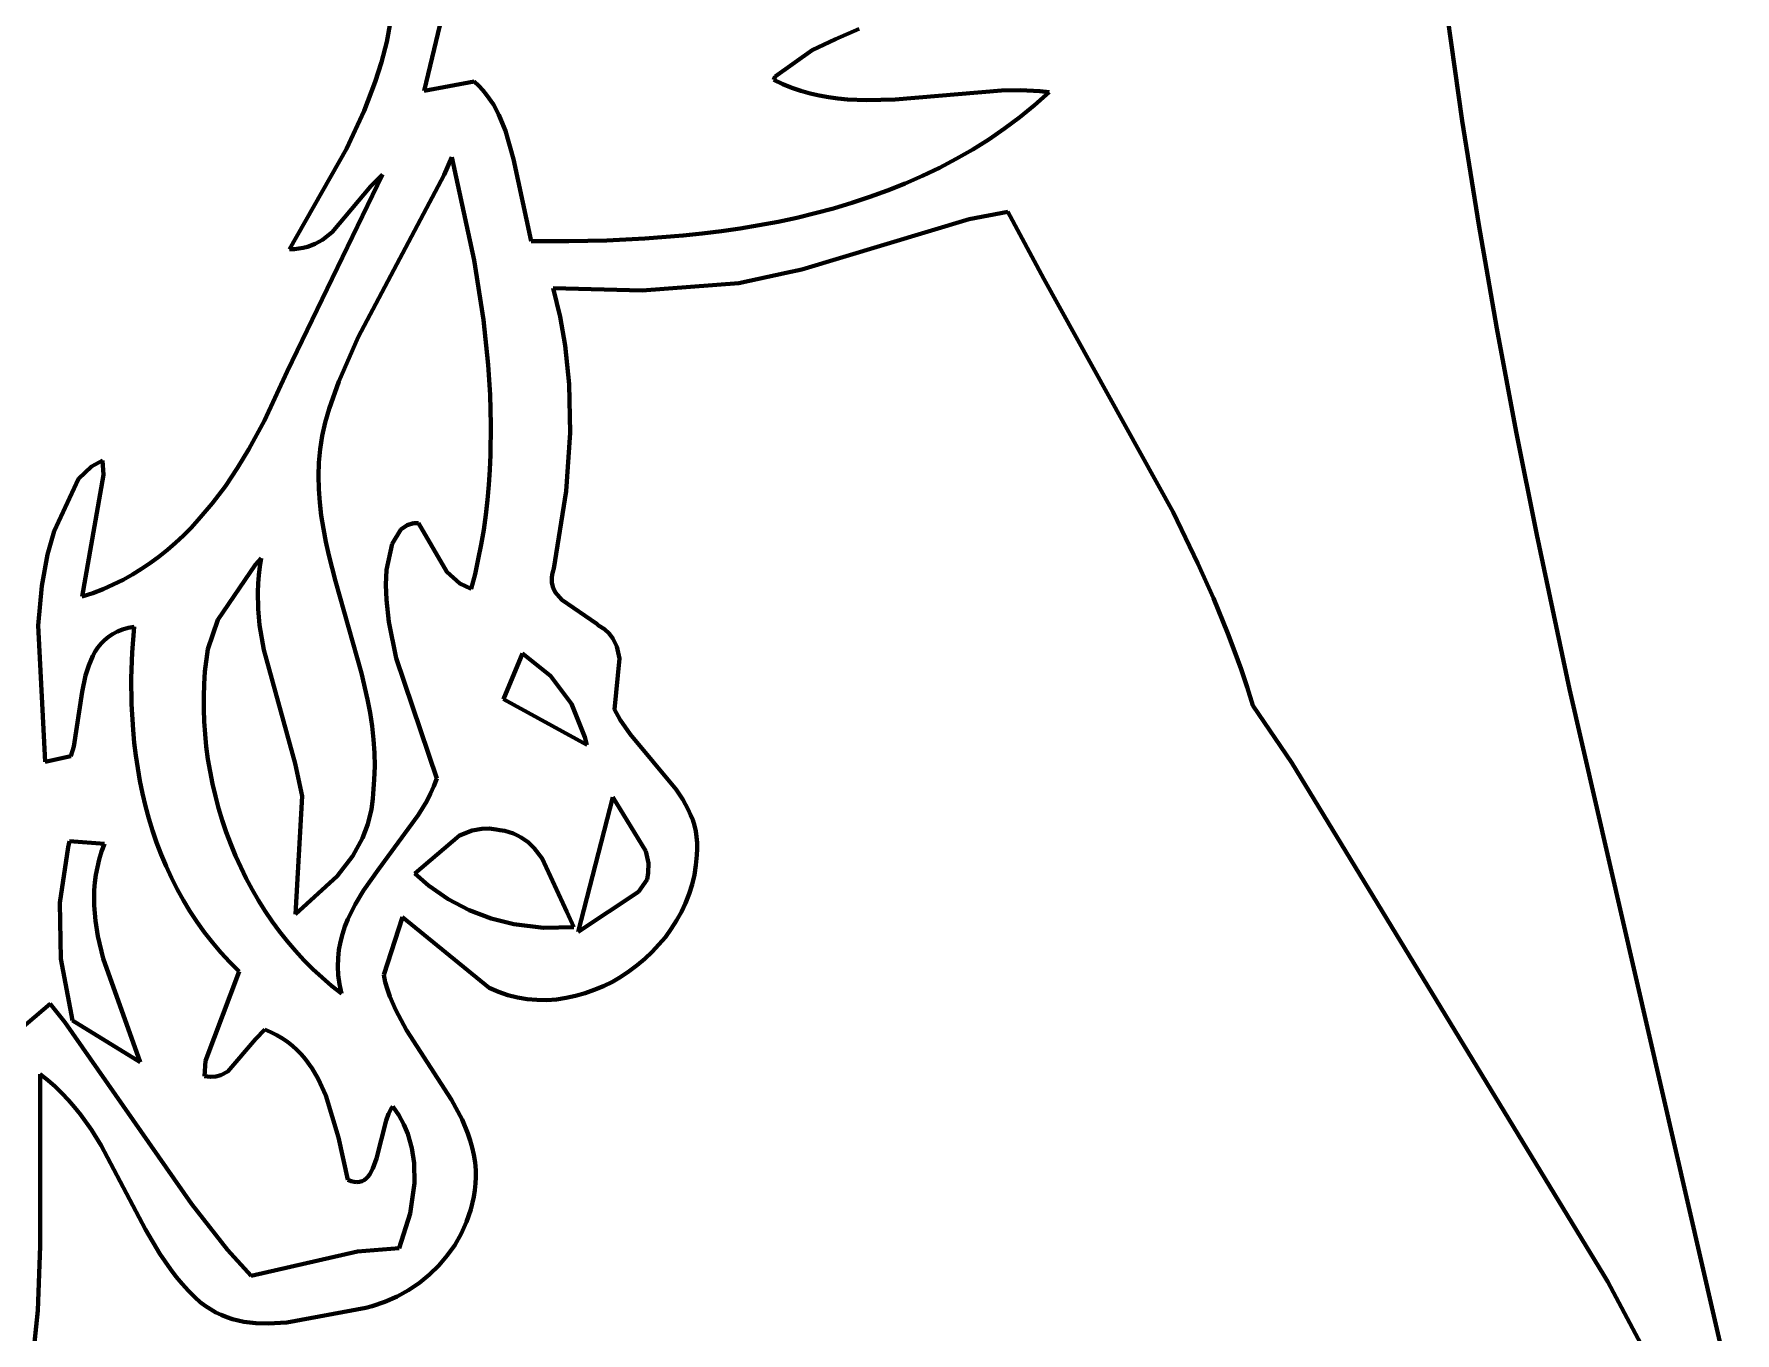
# Model space of a CAD drawing. Header units: millimetres. Extents: x 0 to 8.4, y 0 to 11.8.
# Drawn here: x 2.361 to 3.929, y 1.226 to 2.423 of the extents above; entities that cross this region are included whole.
import ezdxf

# ---------------------------------------------------------------- set-up
doc = ezdxf.new("R2010")
doc.units = ezdxf.units.MM
doc.layers.add('color#010101ff', color=7, linetype='CONTINUOUS', lineweight=100)
doc.layers.add('color#ffffffff', color=7, linetype='CONTINUOUS', lineweight=100)

msp = doc.modelspace()

# ---------------------------------------------------------------- linework, layer by layer
at = {"layer": 'color#010101ff'}
for p, q in [((2.7491, 2.4903), (2.7203, 2.3709)), ((2.6859, 2.4162), (2.6895, 2.435)), ((3.6638, 2.4393), (3.6705, 2.3913)), ((2.6811, 2.3976), (2.6859, 2.4162)), ((3.078, 2.4087), (3.0996, 2.4188)), ((3.0996, 2.4188), (3.1215, 2.4281)), ((3.0439, 2.3843), (3.078, 2.4087)), ((2.6754, 2.3794), (2.6811, 2.3976)), ((3.0428, 2.3812), (3.0439, 2.3843)), ((3.6705, 2.3913), (3.6775, 2.3433)), ((2.6651, 2.3525), (2.6754, 2.3794)), ((2.7203, 2.3709), (2.7665, 2.3798)), ((2.7665, 2.3798), (2.7707, 2.3758)), ((2.7707, 2.3758), (2.7745, 2.3716)), ((2.7745, 2.3716), (2.778, 2.3674)), ((3.051, 2.3772), (3.0428, 2.3812)), ((3.0594, 2.3739), (3.051, 2.3772)), ((3.0678, 2.371), (3.0594, 2.3739)), ((3.0762, 2.3686), (3.0678, 2.371)), ((3.0847, 2.3666), (3.0762, 2.3686)), ((3.2526, 2.3715), (3.1545, 2.3632)), ((3.2703, 2.3716), (3.2526, 2.3715)), ((3.2879, 2.3707), (3.2703, 2.3716)), ((3.2832, 2.3579), (3.2966, 2.3698)), ((3.2966, 2.3698), (3.2879, 2.3707)), ((2.6489, 2.3175), (2.6651, 2.3525)), ((2.778, 2.3674), (2.7842, 2.3584)), ((2.7842, 2.3584), (2.7893, 2.349)), ((3.0933, 2.3651), (3.0847, 2.3666)), ((3.1019, 2.3639), (3.0933, 2.3651)), ((3.1106, 2.3631), (3.1019, 2.3639)), ((3.1281, 2.3624), (3.1106, 2.3631)), ((3.1545, 2.3632), (3.1281, 2.3624)), ((3.2695, 2.3467), (3.2832, 2.3579)), ((2.7893, 2.349), (2.7955, 2.3341)), ((3.2553, 2.3362), (3.2695, 2.3467)), ((3.6775, 2.3433), (3.685, 2.2954)), ((2.7955, 2.3341), (2.8027, 2.3079)), ((3.2261, 2.317), (3.2409, 2.3263)), ((3.2409, 2.3263), (3.2553, 2.3362)), ((2.5964, 2.2251), (2.6489, 2.3175)), ((2.746, 2.3099), (2.7388, 2.2936)), ((2.7664, 2.215), (2.746, 2.3099)), ((2.8027, 2.3079), (2.819, 2.2325)), ((3.1955, 2.3002), (3.2109, 2.3083)), ((3.2109, 2.3083), (3.2261, 2.317)), ((2.594, 2.1124), (2.6821, 2.2939)), ((2.7388, 2.2936), (2.6596, 2.1438)), ((2.6821, 2.2939), (2.6712, 2.283)), ((3.1639, 2.2856), (3.1798, 2.2926)), ((3.1798, 2.2926), (3.1955, 2.3002)), ((3.685, 2.2954), (3.6928, 2.2475)), ((2.6712, 2.283), (2.6356, 2.2406)), ((3.1313, 2.2732), (3.1477, 2.2791)), ((3.1477, 2.2791), (3.1639, 2.2856)), ((3.0639, 2.254), (3.081, 2.2581)), ((3.081, 2.2581), (3.0979, 2.2627)), ((3.0979, 2.2627), (3.1147, 2.2677)), ((3.1147, 2.2677), (3.1313, 2.2732)), ((3.2584, 2.2594), (3.2228, 2.2528)), ((3.2917, 2.1977), (3.2584, 2.2594)), ((2.9944, 2.2416), (3.0119, 2.2442)), ((3.0119, 2.2442), (3.0293, 2.2471)), ((3.0293, 2.2471), (3.0467, 2.2503)), ((3.0467, 2.2503), (3.0639, 2.254)), ((3.2228, 2.2528), (3.0685, 2.2062)), ((3.6928, 2.2475), (3.7009, 2.1997)), ((2.6128, 2.2273), (2.609, 2.2263)), ((2.62, 2.23), (2.6128, 2.2273)), ((2.6266, 2.2336), (2.62, 2.23)), ((2.6356, 2.2406), (2.6266, 2.2336)), ((2.819, 2.2325), (2.8537, 2.2324)), ((2.8537, 2.2324), (2.8887, 2.2331)), ((2.8887, 2.2331), (2.9239, 2.2348)), ((2.9239, 2.2348), (2.9592, 2.2376)), ((2.9592, 2.2376), (2.9768, 2.2394)), ((2.9768, 2.2394), (2.9944, 2.2416)), ((2.6008, 2.2252), (2.5964, 2.2251)), ((2.605, 2.2256), (2.6008, 2.2252)), ((2.609, 2.2263), (2.605, 2.2256)), ((2.775, 2.1599), (2.7664, 2.215)), ((3.0542, 2.2031), (3.0104, 2.1938)), ((3.0685, 2.2062), (3.0542, 2.2031)), ((3.4108, 1.9826), (3.2917, 2.1977)), ((3.7009, 2.1997), (3.7094, 2.152)), ((2.9214, 2.187), (2.8395, 2.1892)), ((2.8395, 2.1892), (2.8458, 2.1628)), ((3.0104, 2.1938), (2.9214, 2.187)), ((2.7794, 2.1184), (2.775, 2.1599)), ((2.8458, 2.1628), (2.8503, 2.1362)), ((3.7094, 2.152), (3.7272, 2.0567)), ((2.6596, 2.1438), (2.6417, 2.1031)), ((2.8503, 2.1362), (2.854, 2.1005)), ((2.7812, 2.0907), (2.7794, 2.1184)), ((2.5733, 2.0671), (2.594, 2.1124)), ((2.6417, 2.1031), (2.6327, 2.0778)), ((2.7819, 2.063), (2.7812, 2.0907)), ((2.854, 2.1005), (2.8549, 2.0556)), ((2.6327, 2.0778), (2.6291, 2.0653)), ((2.5589, 2.0405), (2.5733, 2.0671)), ((2.6291, 2.0653), (2.6264, 2.0529)), ((2.7816, 2.0353), (2.7819, 2.063)), ((2.8549, 2.0556), (2.8514, 2.0018)), ((3.7272, 2.0567), (3.7462, 1.9616)), ((2.5484, 2.0233), (2.5589, 2.0405)), ((2.6245, 2.0406), (2.6234, 2.0282)), ((2.6264, 2.0529), (2.6245, 2.0406)), ((2.4018, 2.0132), (2.4137, 2.0247)), ((2.4137, 2.0247), (2.4238, 2.0303)), ((2.4238, 2.0303), (2.4248, 2.017)), ((2.5372, 2.0066), (2.5484, 2.0233)), ((2.6234, 2.0282), (2.623, 2.016)), ((2.781, 2.0215), (2.7816, 2.0353)), ((2.3793, 1.9651), (2.4018, 2.0132)), ((2.4248, 2.017), (2.4052, 1.9047)), ((2.623, 2.016), (2.6233, 2.0037)), ((2.7788, 1.9939), (2.78, 2.0077)), ((2.78, 2.0077), (2.781, 2.0215)), ((2.5251, 1.9906), (2.5372, 2.0066)), ((2.6233, 2.0037), (2.6242, 1.9915)), ((2.6242, 1.9915), (2.6256, 1.9794)), ((2.7772, 1.9802), (2.7788, 1.9939)), ((2.8514, 2.0018), (2.8401, 1.9306)), ((2.5122, 1.9754), (2.5251, 1.9906)), ((2.6256, 1.9794), (2.6275, 1.9672)), ((2.7753, 1.9664), (2.7772, 1.9802)), ((3.4338, 1.9353), (3.4108, 1.9826)), ((2.3733, 1.9436), (2.3793, 1.9651)), ((2.4912, 1.9543), (2.4985, 1.9611)), ((2.4985, 1.9611), (2.5055, 1.9681)), ((2.5055, 1.9681), (2.5122, 1.9754)), ((2.6275, 1.9672), (2.6298, 1.9551)), ((2.691, 1.9532), (2.6988, 1.9665)), ((2.6988, 1.9665), (2.7049, 1.9707)), ((2.7049, 1.9707), (2.7107, 1.9723)), ((2.7107, 1.9723), (2.7151, 1.9724)), ((2.7151, 1.9724), (2.7412, 1.9274)), ((2.773, 1.9528), (2.7753, 1.9664)), ((3.7462, 1.9616), (3.7763, 1.8193)), ((2.4761, 1.9417), (2.4838, 1.9479)), ((2.4838, 1.9479), (2.4912, 1.9543)), ((2.6298, 1.9551), (2.6324, 1.943)), ((2.6858, 1.9294), (2.691, 1.9532)), ((2.7703, 1.9391), (2.773, 1.9528)), ((2.3678, 1.9146), (2.3733, 1.9436)), ((2.4515, 1.925), (2.4599, 1.9302)), ((2.4599, 1.9302), (2.4681, 1.9358)), ((2.4681, 1.9358), (2.4761, 1.9417)), ((2.5648, 1.9342), (2.5302, 1.8832)), ((2.5703, 1.9402), (2.5648, 1.9342)), ((2.568, 1.9245), (2.5689, 1.9323)), ((2.5689, 1.9323), (2.5703, 1.9402)), ((2.6324, 1.943), (2.6386, 1.9189)), ((2.6852, 1.9155), (2.6858, 1.9294)), ((2.7673, 1.9255), (2.7703, 1.9391)), ((2.8401, 1.9306), (2.8391, 1.9276)), ((3.4481, 1.9033), (3.4338, 1.9353)), ((2.3645, 1.8779), (2.3678, 1.9146)), ((2.4245, 1.9116), (2.4338, 1.9157)), ((2.4338, 1.9157), (2.4428, 1.9202)), ((2.4428, 1.9202), (2.4515, 1.925)), ((2.567, 1.9089), (2.5673, 1.9167)), ((2.5673, 1.9167), (2.568, 1.9245)), ((2.6386, 1.9189), (2.6626, 1.8342)), ((2.6856, 1.9017), (2.6852, 1.9155)), ((2.7412, 1.9274), (2.7534, 1.9168)), ((2.7534, 1.9168), (2.7638, 1.9119)), ((2.7638, 1.9119), (2.7673, 1.9255)), ((2.8384, 1.9248), (2.838, 1.9222)), ((2.838, 1.9222), (2.838, 1.9173)), ((2.838, 1.9173), (2.8392, 1.9128)), ((2.8391, 1.9276), (2.8384, 1.9248)), ((2.4052, 1.9047), (2.415, 1.9079)), ((2.415, 1.9079), (2.4245, 1.9116)), ((2.5673, 1.8935), (2.567, 1.9089)), ((2.6877, 1.8813), (2.6856, 1.9017)), ((2.8392, 1.9128), (2.8412, 1.9088)), ((2.8412, 1.9088), (2.8474, 1.9017)), ((2.8474, 1.9017), (2.8795, 1.8796)), ((3.4614, 1.8708), (3.4481, 1.9033)), ((2.5302, 1.8832), (2.521, 1.8561)), ((2.5687, 1.8783), (2.5673, 1.8935)), ((2.3711, 1.7522), (2.3645, 1.8779)), ((2.4293, 1.8675), (2.4258, 1.8646)), ((2.4332, 1.8701), (2.4293, 1.8675)), ((2.4376, 1.8724), (2.4332, 1.8701)), ((2.4423, 1.8743), (2.4376, 1.8724)), ((2.4475, 1.8758), (2.4423, 1.8743)), ((2.4532, 1.8768), (2.4475, 1.8758)), ((2.4513, 1.8532), (2.4532, 1.8768)), ((2.5725, 1.8556), (2.5687, 1.8783)), ((2.6947, 1.8479), (2.6877, 1.8813)), ((2.8795, 1.8796), (2.8812, 1.878)), ((2.8812, 1.878), (2.8866, 1.8746)), ((2.8866, 1.8746), (2.891, 1.8706)), ((2.891, 1.8706), (2.8945, 1.8661)), ((2.8945, 1.8661), (2.8981, 1.8587)), ((3.4676, 1.8544), (3.4614, 1.8708)), ((2.4172, 1.854), (2.4149, 1.85)), ((2.4197, 1.8578), (2.4172, 1.854)), ((2.4226, 1.8613), (2.4197, 1.8578)), ((2.4258, 1.8646), (2.4226, 1.8613)), ((2.4504, 1.8295), (2.4513, 1.8532)), ((2.521, 1.8561), (2.5183, 1.8355)), ((2.6014, 1.7509), (2.5725, 1.8556)), ((2.811, 1.8522), (2.7935, 1.8102)), ((2.8369, 1.8316), (2.811, 1.8522)), ((2.8981, 1.8587), (2.9004, 1.8477)), ((3.4735, 1.8379), (3.4676, 1.8544)), ((2.4112, 1.8413), (2.4083, 1.832)), ((2.4149, 1.85), (2.4112, 1.8413)), ((2.5183, 1.8355), (2.5175, 1.824)), ((2.7321, 1.7371), (2.6947, 1.8479)), ((2.9004, 1.8477), (2.8959, 1.8007)), ((3.4791, 1.8211), (3.4735, 1.8379)), ((2.4083, 1.832), (2.4052, 1.817)), ((2.4506, 1.8056), (2.4504, 1.8295)), ((2.5175, 1.824), (2.5172, 1.8125)), ((2.6626, 1.8342), (2.6682, 1.8098)), ((2.8563, 1.8057), (2.8369, 1.8316)), ((3.4844, 1.8043), (3.4791, 1.8211)), ((3.7763, 1.8193), (3.9289, 1.1575)), ((2.4052, 1.817), (2.3974, 1.7665)), ((2.452, 1.7818), (2.4506, 1.8056)), ((2.5172, 1.8125), (2.5172, 1.801)), ((2.6682, 1.8098), (2.6705, 1.7976)), ((2.7935, 1.8102), (2.8703, 1.7679)), ((2.8686, 1.7752), (2.8563, 1.8057)), ((3.5203, 1.7515), (3.4844, 1.8043)), ((2.5172, 1.801), (2.5176, 1.7895)), ((2.5176, 1.7895), (2.5184, 1.7779)), ((2.6705, 1.7976), (2.6724, 1.7853)), ((2.8959, 1.8007), (2.901, 1.7912)), ((2.901, 1.7912), (2.9102, 1.7778)), ((2.4531, 1.77), (2.452, 1.7818)), ((2.5184, 1.7779), (2.5196, 1.7664)), ((2.6724, 1.7853), (2.6737, 1.773)), ((2.6737, 1.773), (2.6746, 1.7606)), ((2.8703, 1.7679), (2.8686, 1.7752)), ((2.9102, 1.7778), (2.9528, 1.7267)), ((2.3948, 1.7576), (2.3711, 1.7522)), ((2.3974, 1.7665), (2.3948, 1.7576)), ((2.4545, 1.7582), (2.4531, 1.77)), ((2.4563, 1.7464), (2.4545, 1.7582)), ((2.5196, 1.7664), (2.5211, 1.7549)), ((2.6746, 1.7606), (2.6748, 1.7482)), ((2.4583, 1.7347), (2.4563, 1.7464)), ((2.5211, 1.7549), (2.523, 1.7434)), ((2.523, 1.7434), (2.5253, 1.7321)), ((2.6079, 1.7207), (2.6014, 1.7509)), ((2.6748, 1.7482), (2.6744, 1.7357)), ((3.808, 1.2791), (3.5203, 1.7515)), ((2.4608, 1.7231), (2.4583, 1.7347)), ((2.5253, 1.7321), (2.5279, 1.7207)), ((2.6744, 1.7357), (2.6733, 1.7232)), ((2.7263, 1.723), (2.7294, 1.73)), ((2.7294, 1.73), (2.7321, 1.7371)), ((2.9528, 1.7267), (2.9588, 1.7177)), ((2.4635, 1.7116), (2.4608, 1.7231)), ((2.4666, 1.7002), (2.4635, 1.7116)), ((2.5279, 1.7207), (2.5309, 1.7095)), ((2.5309, 1.7095), (2.5343, 1.6984)), ((2.6019, 1.6119), (2.6079, 1.7207)), ((2.6731, 1.7183), (2.6719, 1.7088)), ((2.6733, 1.7232), (2.6731, 1.7183)), ((2.715, 1.703), (2.7228, 1.7162)), ((2.7228, 1.7162), (2.7263, 1.723)), ((2.8944, 1.7196), (2.8624, 1.5955)), ((2.9248, 1.6699), (2.8944, 1.7196)), ((2.9588, 1.7177), (2.9639, 1.7084)), ((2.47, 1.689), (2.4666, 1.7002)), ((2.5343, 1.6984), (2.538, 1.6874)), ((2.6686, 1.695), (2.6636, 1.682)), ((2.6719, 1.7088), (2.6686, 1.695)), ((2.678, 1.6526), (2.715, 1.703)), ((2.9639, 1.7084), (2.9661, 1.7036)), ((2.9661, 1.7036), (2.968, 1.6987)), ((2.968, 1.6987), (2.9696, 1.6937)), ((2.9696, 1.6937), (2.9708, 1.6885)), ((2.3921, 1.6736), (2.3934, 1.6793)), ((2.3934, 1.6793), (2.4258, 1.6767)), ((2.4738, 1.6778), (2.47, 1.689)), ((2.538, 1.6874), (2.5421, 1.6765)), ((2.6636, 1.682), (2.6546, 1.6657)), ((2.753, 1.6844), (2.7117, 1.6495)), ((2.7646, 1.689), (2.753, 1.6844)), ((2.7737, 1.6906), (2.7646, 1.689)), ((2.7802, 1.6908), (2.7737, 1.6906)), ((2.7868, 1.69), (2.7802, 1.6908)), ((2.7902, 1.6893), (2.7868, 1.69)), ((2.7947, 1.6886), (2.7902, 1.6893)), ((2.7988, 1.6875), (2.7947, 1.6886)), ((2.8028, 1.6862), (2.7988, 1.6875)), ((2.8065, 1.6845), (2.8028, 1.6862)), ((2.8099, 1.6826), (2.8065, 1.6845)), ((2.8163, 1.6781), (2.8099, 1.6826)), ((2.8219, 1.6727), (2.8163, 1.6781)), ((2.9708, 1.6885), (2.9716, 1.6832)), ((2.9716, 1.6832), (2.9721, 1.6777)), ((2.3845, 1.6223), (2.3921, 1.6736)), ((2.4209, 1.6624), (2.4192, 1.6552)), ((2.4231, 1.6695), (2.4209, 1.6624)), ((2.4258, 1.6767), (2.4231, 1.6695)), ((2.478, 1.6668), (2.4738, 1.6778)), ((2.4825, 1.656), (2.478, 1.6668)), ((2.5421, 1.6765), (2.5465, 1.6657)), ((2.5465, 1.6657), (2.5513, 1.6552)), ((2.6546, 1.6657), (2.6403, 1.6469)), ((2.8292, 1.6632), (2.8219, 1.6727)), ((2.8518, 1.6139), (2.8292, 1.6632)), ((2.9271, 1.6588), (2.9248, 1.6699)), ((2.9717, 1.6662), (2.9709, 1.6571)), ((2.9721, 1.672), (2.9717, 1.6662)), ((2.9721, 1.6777), (2.9721, 1.672)), ((2.4178, 1.6481), (2.4169, 1.641)), ((2.4192, 1.6552), (2.4178, 1.6481)), ((2.4874, 1.6453), (2.4825, 1.656)), ((2.5513, 1.6552), (2.5564, 1.6447)), ((2.6403, 1.6469), (2.6019, 1.6119)), ((2.6646, 1.6337), (2.678, 1.6526)), ((2.7117, 1.6495), (2.7244, 1.6384)), ((2.9259, 1.6439), (2.927, 1.65)), ((2.927, 1.65), (2.9271, 1.6588)), ((2.9695, 1.6481), (2.9675, 1.6392)), ((2.9709, 1.6571), (2.9695, 1.6481)), ((2.4163, 1.6339), (2.4161, 1.6268)), ((2.4169, 1.641), (2.4163, 1.6339)), ((2.4927, 1.6348), (2.4874, 1.6453)), ((2.4984, 1.6245), (2.4927, 1.6348)), ((2.5564, 1.6447), (2.5619, 1.6345)), ((2.5619, 1.6345), (2.5677, 1.6245)), ((2.6568, 1.6207), (2.6646, 1.6337)), ((2.7244, 1.6384), (2.7425, 1.6258)), ((2.8624, 1.5955), (2.9179, 1.6325)), ((2.9179, 1.6325), (2.9259, 1.6439)), ((2.9675, 1.6392), (2.9648, 1.6306)), ((2.3855, 1.5706), (2.3845, 1.6223)), ((2.4161, 1.6268), (2.4162, 1.6198)), ((2.4162, 1.6198), (2.4174, 1.6057)), ((2.5045, 1.6145), (2.4984, 1.6245)), ((2.5677, 1.6245), (2.5738, 1.6147)), ((2.6533, 1.6141), (2.6568, 1.6207)), ((2.7425, 1.6258), (2.7618, 1.6156)), ((2.7618, 1.6156), (2.7821, 1.6078)), ((2.9614, 1.6221), (2.9576, 1.6139)), ((2.9648, 1.6306), (2.9614, 1.6221)), ((2.4174, 1.6057), (2.4196, 1.5917)), ((2.511, 1.6046), (2.5045, 1.6145)), ((2.5179, 1.595), (2.511, 1.6046)), ((2.5738, 1.6147), (2.5803, 1.6052)), ((2.5803, 1.6052), (2.5872, 1.5958)), ((2.645, 1.5935), (2.6474, 1.6005)), ((2.6474, 1.6005), (2.6501, 1.6074)), ((2.6501, 1.6074), (2.6533, 1.6141)), ((2.7005, 1.609), (2.6831, 1.556)), ((2.7802, 1.5439), (2.7005, 1.609)), ((2.7821, 1.6078), (2.8032, 1.6025)), ((2.8032, 1.6025), (2.8305, 1.5993)), ((2.8305, 1.5993), (2.8585, 1.5998)), ((2.8585, 1.5998), (2.8518, 1.6139)), ((2.9531, 1.6059), (2.9482, 1.5982)), ((2.9576, 1.6139), (2.9531, 1.6059)), ((2.4196, 1.5917), (2.4246, 1.5709)), ((2.5253, 1.5856), (2.5179, 1.595)), ((2.5331, 1.5764), (2.5253, 1.5856)), ((2.5872, 1.5958), (2.5943, 1.5868)), ((2.5943, 1.5868), (2.6018, 1.578)), ((2.6418, 1.5789), (2.6432, 1.5863)), ((2.6432, 1.5863), (2.645, 1.5935)), ((2.9428, 1.5908), (2.9369, 1.5838)), ((2.9482, 1.5982), (2.9428, 1.5908)), ((2.3962, 1.5139), (2.3855, 1.5706)), ((2.4246, 1.5709), (2.4585, 1.4755)), ((2.5413, 1.5676), (2.5331, 1.5764)), ((2.6018, 1.578), (2.6096, 1.5695)), ((2.6096, 1.5695), (2.6178, 1.5613)), ((2.6408, 1.5635), (2.641, 1.5713)), ((2.641, 1.5713), (2.6418, 1.5789)), ((2.9239, 1.5707), (2.9169, 1.5648)), ((2.9306, 1.5771), (2.9239, 1.5707)), ((2.9369, 1.5838), (2.9306, 1.5771)), ((2.5188, 1.4767), (2.5499, 1.559)), ((2.5499, 1.559), (2.5413, 1.5676)), ((2.6178, 1.5613), (2.6263, 1.5534)), ((2.6263, 1.5534), (2.635, 1.5459)), ((2.6412, 1.5555), (2.6408, 1.5635)), ((2.6423, 1.5472), (2.6412, 1.5555)), ((2.6831, 1.556), (2.6846, 1.5492)), ((2.9018, 1.5542), (2.8939, 1.5496)), ((2.9095, 1.5593), (2.9018, 1.5542)), ((2.9169, 1.5648), (2.9095, 1.5593)), ((2.635, 1.5459), (2.6442, 1.5387)), ((2.6442, 1.5387), (2.6423, 1.5472)), ((2.6846, 1.5492), (2.6866, 1.5425)), ((2.6866, 1.5425), (2.6888, 1.536)), ((2.7888, 1.5401), (2.7802, 1.5439)), ((2.7976, 1.5372), (2.7888, 1.5401)), ((2.8065, 1.535), (2.7976, 1.5372)), ((2.8688, 1.5389), (2.86, 1.5365)), ((2.8773, 1.542), (2.8688, 1.5389)), ((2.8857, 1.5455), (2.8773, 1.542)), ((2.8939, 1.5496), (2.8857, 1.5455)), ((2.328, 1.489), (2.3756, 1.5291)), ((2.3756, 1.5291), (2.389, 1.5124)), ((2.6888, 1.536), (2.6942, 1.5233)), ((2.6942, 1.5233), (2.704, 1.505)), ((2.8154, 1.5335), (2.8065, 1.535)), ((2.8244, 1.5328), (2.8154, 1.5335)), ((2.8334, 1.5327), (2.8244, 1.5328)), ((2.8423, 1.5333), (2.8334, 1.5327)), ((2.8512, 1.5346), (2.8423, 1.5333)), ((2.86, 1.5365), (2.8512, 1.5346)), ((2.389, 1.5124), (2.5059, 1.3448)), ((2.4585, 1.4755), (2.3962, 1.5139)), ((2.5735, 1.5056), (2.5649, 1.4966)), ((2.5792, 1.5031), (2.5735, 1.5056)), ((2.5649, 1.4966), (2.5395, 1.4669)), ((2.5846, 1.5003), (2.5792, 1.5031)), ((2.5897, 1.4973), (2.5846, 1.5003)), ((2.5944, 1.494), (2.5897, 1.4973)), ((2.5989, 1.4905), (2.5944, 1.494)), ((2.6031, 1.4867), (2.5989, 1.4905)), ((2.704, 1.505), (2.7457, 1.4406)), ((2.5178, 1.4626), (2.5188, 1.4767)), ((2.607, 1.4827), (2.6031, 1.4867)), ((2.6106, 1.4785), (2.607, 1.4827)), ((2.6171, 1.4696), (2.6106, 1.4785)), ((2.3664, 1.4642), (2.3663, 1.3058)), ((2.3735, 1.4587), (2.3664, 1.4642)), ((2.3802, 1.4529), (2.3735, 1.4587)), ((2.5233, 1.4619), (2.5178, 1.4626)), ((2.5284, 1.4623), (2.5233, 1.4619)), ((2.5331, 1.4635), (2.5284, 1.4623)), ((2.5395, 1.4669), (2.5331, 1.4635)), ((2.6227, 1.46), (2.6171, 1.4696)), ((2.6297, 1.4447), (2.6227, 1.46)), ((2.3865, 1.4468), (2.3802, 1.4529)), ((2.3925, 1.4405), (2.3865, 1.4468)), ((2.6413, 1.406), (2.6297, 1.4447)), ((2.3982, 1.434), (2.3925, 1.4405)), ((2.4036, 1.4272), (2.3982, 1.434)), ((2.4136, 1.4131), (2.4036, 1.4272)), ((2.6874, 1.4276), (2.6853, 1.4217)), ((2.69, 1.4325), (2.6874, 1.4276)), ((2.6914, 1.4346), (2.69, 1.4325)), ((2.697, 1.4264), (2.6914, 1.4346)), ((2.7457, 1.4406), (2.7554, 1.4224)), ((2.4227, 1.3984), (2.4136, 1.4131)), ((2.6853, 1.4217), (2.6764, 1.3867)), ((2.7016, 1.418), (2.697, 1.4264)), ((2.7053, 1.4093), (2.7016, 1.418)), ((2.7554, 1.4224), (2.7606, 1.4097)), ((2.4634, 1.3212), (2.4227, 1.3984)), ((2.65, 1.3668), (2.6413, 1.406)), ((2.7092, 1.396), (2.7053, 1.4093)), ((2.7113, 1.3823), (2.7092, 1.396)), ((2.7606, 1.4097), (2.7628, 1.4032)), ((2.7628, 1.4032), (2.7647, 1.3966)), ((2.7647, 1.3966), (2.7662, 1.3898)), ((2.6764, 1.3867), (2.6731, 1.3774)), ((2.7115, 1.3637), (2.7113, 1.3823)), ((2.7662, 1.3898), (2.7673, 1.3829)), ((2.7673, 1.3829), (2.7681, 1.3758)), ((2.653, 1.3656), (2.65, 1.3668)), ((2.6559, 1.3649), (2.653, 1.3656)), ((2.6585, 1.3647), (2.6559, 1.3649)), ((2.6609, 1.3649), (2.6585, 1.3647)), ((2.6632, 1.3656), (2.6609, 1.3649)), ((2.6652, 1.3667), (2.6632, 1.3656)), ((2.6671, 1.3682), (2.6652, 1.3667)), ((2.6688, 1.3701), (2.6671, 1.3682)), ((2.6703, 1.3722), (2.6688, 1.3701)), ((2.6731, 1.3774), (2.6703, 1.3722)), ((2.7681, 1.3695), (2.7678, 1.3634)), ((2.7681, 1.3758), (2.7681, 1.3695)), ((2.7074, 1.3358), (2.7115, 1.3637)), ((2.7662, 1.3512), (2.7635, 1.3395)), ((2.7672, 1.3573), (2.7662, 1.3512)), ((2.7678, 1.3634), (2.7672, 1.3573)), ((2.5059, 1.3448), (2.5392, 1.3025)), ((2.6974, 1.3038), (2.7074, 1.3358)), ((2.7635, 1.3395), (2.7596, 1.3281)), ((2.4767, 1.2987), (2.4634, 1.3212)), ((2.7596, 1.3281), (2.7546, 1.3172)), ((2.3663, 1.3058), (2.3644, 1.2465)), ((2.5392, 1.3025), (2.5609, 1.2784)), ((2.6591, 1.3009), (2.6974, 1.3038)), ((2.7486, 1.3068), (2.7417, 1.297)), ((2.7546, 1.3172), (2.7486, 1.3068)), ((2.4865, 1.2845), (2.4767, 1.2987)), ((2.5609, 1.2784), (2.6591, 1.3009)), ((2.7339, 1.2879), (2.7253, 1.2795)), ((2.7417, 1.297), (2.7339, 1.2879)), ((2.4917, 1.2776), (2.4865, 1.2845)), ((2.4973, 1.2709), (2.4917, 1.2776)), ((2.5031, 1.2645), (2.4973, 1.2709)), ((2.716, 1.2719), (2.706, 1.2651)), ((2.7253, 1.2795), (2.716, 1.2719)), ((3.8116, 1.2727), (3.808, 1.2791)), ((3.8581, 1.1855), (3.8116, 1.2727)), ((2.5093, 1.2583), (2.5031, 1.2645)), ((2.5139, 1.2542), (2.5093, 1.2583)), ((2.6954, 1.2593), (2.6842, 1.2544)), ((2.706, 1.2651), (2.6954, 1.2593)), ((2.3644, 1.2465), (2.3613, 1.217)), ((2.5185, 1.2507), (2.5139, 1.2542)), ((2.5233, 1.2475), (2.5185, 1.2507)), ((2.5283, 1.2447), (2.5233, 1.2475)), ((2.5333, 1.2423), (2.5283, 1.2447)), ((2.5384, 1.2402), (2.5333, 1.2423)), ((2.5436, 1.2385), (2.5384, 1.2402)), ((2.6667, 1.249), (2.5937, 1.2353)), ((2.6726, 1.2505), (2.6667, 1.249)), ((2.6842, 1.2544), (2.6726, 1.2505)), ((2.549, 1.2371), (2.5436, 1.2385)), ((2.5543, 1.236), (2.549, 1.2371)), ((2.5653, 1.2347), (2.5543, 1.236)), ((2.5766, 1.2343), (2.5653, 1.2347)), ((2.5937, 1.2353), (2.5766, 1.2343))]:
    msp.add_line(p, q, dxfattribs=at)
at = {"layer": 'color#ffffffff'}
for p, q in [((2.7203, 2.3709), (2.7491, 2.4903)), ((2.6895, 2.435), (2.6859, 2.4162)), ((3.6705, 2.3913), (3.6638, 2.4393)), ((2.6859, 2.4162), (2.6811, 2.3976)), ((3.0996, 2.4188), (3.078, 2.4087)), ((3.1215, 2.4281), (3.0996, 2.4188)), ((3.078, 2.4087), (3.0439, 2.3843)), ((2.6811, 2.3976), (2.6754, 2.3794)), ((3.0439, 2.3843), (3.0428, 2.3812)), ((3.6775, 2.3433), (3.6705, 2.3913)), ((2.6754, 2.3794), (2.6651, 2.3525)), ((2.7665, 2.3798), (2.7203, 2.3709)), ((2.7707, 2.3758), (2.7665, 2.3798)), ((2.7745, 2.3716), (2.7707, 2.3758)), ((2.778, 2.3674), (2.7745, 2.3716)), ((3.0428, 2.3812), (3.051, 2.3772)), ((3.051, 2.3772), (3.0594, 2.3739)), ((3.0594, 2.3739), (3.0678, 2.371)), ((3.0678, 2.371), (3.0762, 2.3686)), ((3.0762, 2.3686), (3.0847, 2.3666)), ((3.1545, 2.3632), (3.2526, 2.3715)), ((3.2526, 2.3715), (3.2703, 2.3716)), ((3.2703, 2.3716), (3.2879, 2.3707)), ((3.2966, 2.3698), (3.2832, 2.3579)), ((3.2879, 2.3707), (3.2966, 2.3698)), ((2.6651, 2.3525), (2.6489, 2.3175)), ((2.7842, 2.3584), (2.778, 2.3674)), ((2.7893, 2.349), (2.7842, 2.3584)), ((3.0847, 2.3666), (3.0933, 2.3651)), ((3.0933, 2.3651), (3.1019, 2.3639)), ((3.1019, 2.3639), (3.1106, 2.3631)), ((3.1106, 2.3631), (3.1281, 2.3624)), ((3.1281, 2.3624), (3.1545, 2.3632)), ((3.2832, 2.3579), (3.2695, 2.3467)), ((2.7955, 2.3341), (2.7893, 2.349)), ((3.2695, 2.3467), (3.2553, 2.3362)), ((3.685, 2.2954), (3.6775, 2.3433)), ((2.8027, 2.3079), (2.7955, 2.3341)), ((3.2409, 2.3263), (3.2261, 2.317)), ((3.2553, 2.3362), (3.2409, 2.3263)), ((2.6489, 2.3175), (2.5964, 2.2251)), ((2.7388, 2.2936), (2.746, 2.3099)), ((2.746, 2.3099), (2.7664, 2.215)), ((2.819, 2.2325), (2.8027, 2.3079)), ((3.2109, 2.3083), (3.1955, 2.3002)), ((3.2261, 2.317), (3.2109, 2.3083)), ((2.6821, 2.2939), (2.594, 2.1124)), ((2.6596, 2.1438), (2.7388, 2.2936)), ((2.6712, 2.283), (2.6821, 2.2939)), ((3.1798, 2.2926), (3.1639, 2.2856)), ((3.1955, 2.3002), (3.1798, 2.2926)), ((3.6928, 2.2475), (3.685, 2.2954)), ((2.6356, 2.2406), (2.6712, 2.283)), ((3.1477, 2.2791), (3.1313, 2.2732)), ((3.1639, 2.2856), (3.1477, 2.2791)), ((3.081, 2.2581), (3.0639, 2.254)), ((3.0979, 2.2627), (3.081, 2.2581)), ((3.1147, 2.2677), (3.0979, 2.2627)), ((3.1313, 2.2732), (3.1147, 2.2677)), ((3.2228, 2.2528), (3.2584, 2.2594)), ((3.2584, 2.2594), (3.2917, 2.1977)), ((3.0119, 2.2442), (2.9944, 2.2416)), ((3.0293, 2.2471), (3.0119, 2.2442)), ((3.0467, 2.2503), (3.0293, 2.2471)), ((3.0639, 2.254), (3.0467, 2.2503)), ((3.0685, 2.2062), (3.2228, 2.2528)), ((3.7009, 2.1997), (3.6928, 2.2475)), ((2.609, 2.2263), (2.6128, 2.2273)), ((2.6128, 2.2273), (2.62, 2.23)), ((2.62, 2.23), (2.6266, 2.2336)), ((2.6266, 2.2336), (2.6356, 2.2406)), ((2.8537, 2.2324), (2.819, 2.2325)), ((2.8887, 2.2331), (2.8537, 2.2324)), ((2.9239, 2.2348), (2.8887, 2.2331)), ((2.9592, 2.2376), (2.9239, 2.2348)), ((2.9768, 2.2394), (2.9592, 2.2376)), ((2.9944, 2.2416), (2.9768, 2.2394)), ((2.5964, 2.2251), (2.6008, 2.2252)), ((2.6008, 2.2252), (2.605, 2.2256)), ((2.605, 2.2256), (2.609, 2.2263)), ((2.7664, 2.215), (2.775, 2.1599)), ((3.0104, 2.1938), (3.0542, 2.2031)), ((3.0542, 2.2031), (3.0685, 2.2062)), ((3.2917, 2.1977), (3.4108, 1.9826)), ((3.7094, 2.152), (3.7009, 2.1997)), ((2.8458, 2.1628), (2.8395, 2.1892)), ((2.8395, 2.1892), (2.9214, 2.187)), ((2.9214, 2.187), (3.0104, 2.1938)), ((2.775, 2.1599), (2.7794, 2.1184)), ((2.8503, 2.1362), (2.8458, 2.1628)), ((3.7272, 2.0567), (3.7094, 2.152)), ((2.6417, 2.1031), (2.6596, 2.1438)), ((2.854, 2.1005), (2.8503, 2.1362)), ((2.7794, 2.1184), (2.7812, 2.0907)), ((2.594, 2.1124), (2.5733, 2.0671)), ((2.6327, 2.0778), (2.6417, 2.1031)), ((2.7812, 2.0907), (2.7819, 2.063)), ((2.8549, 2.0556), (2.854, 2.1005)), ((2.6291, 2.0653), (2.6327, 2.0778)), ((2.5733, 2.0671), (2.5589, 2.0405)), ((2.6264, 2.0529), (2.6291, 2.0653)), ((2.7819, 2.063), (2.7816, 2.0353)), ((2.8514, 2.0018), (2.8549, 2.0556)), ((3.7462, 1.9616), (3.7272, 2.0567)), ((2.5589, 2.0405), (2.5484, 2.0233)), ((2.6234, 2.0282), (2.6245, 2.0406)), ((2.6245, 2.0406), (2.6264, 2.0529)), ((2.4137, 2.0247), (2.4018, 2.0132)), ((2.4238, 2.0303), (2.4137, 2.0247)), ((2.4248, 2.017), (2.4238, 2.0303)), ((2.5484, 2.0233), (2.5372, 2.0066)), ((2.623, 2.016), (2.6234, 2.0282)), ((2.7816, 2.0353), (2.781, 2.0215)), ((2.4018, 2.0132), (2.3793, 1.9651)), ((2.4052, 1.9047), (2.4248, 2.017)), ((2.6233, 2.0037), (2.623, 2.016)), ((2.78, 2.0077), (2.7788, 1.9939)), ((2.781, 2.0215), (2.78, 2.0077)), ((2.5372, 2.0066), (2.5251, 1.9906)), ((2.6242, 1.9915), (2.6233, 2.0037)), ((2.6256, 1.9794), (2.6242, 1.9915)), ((2.7788, 1.9939), (2.7772, 1.9802)), ((2.8401, 1.9306), (2.8514, 2.0018)), ((2.5251, 1.9906), (2.5122, 1.9754)), ((2.6275, 1.9672), (2.6256, 1.9794)), ((2.7772, 1.9802), (2.7753, 1.9664)), ((3.4108, 1.9826), (3.4338, 1.9353)), ((2.3793, 1.9651), (2.3733, 1.9436)), ((2.4985, 1.9611), (2.4912, 1.9543)), ((2.5055, 1.9681), (2.4985, 1.9611)), ((2.5122, 1.9754), (2.5055, 1.9681)), ((2.6298, 1.9551), (2.6275, 1.9672)), ((2.6988, 1.9665), (2.691, 1.9532)), ((2.7049, 1.9707), (2.6988, 1.9665)), ((2.7107, 1.9723), (2.7049, 1.9707)), ((2.7151, 1.9724), (2.7107, 1.9723)), ((2.7412, 1.9274), (2.7151, 1.9724)), ((2.7753, 1.9664), (2.773, 1.9528)), ((3.7763, 1.8193), (3.7462, 1.9616)), ((2.4838, 1.9479), (2.4761, 1.9417)), ((2.4912, 1.9543), (2.4838, 1.9479)), ((2.6324, 1.943), (2.6298, 1.9551)), ((2.691, 1.9532), (2.6858, 1.9294)), ((2.773, 1.9528), (2.7703, 1.9391)), ((2.3733, 1.9436), (2.3678, 1.9146)), ((2.4599, 1.9302), (2.4515, 1.925)), ((2.4681, 1.9358), (2.4599, 1.9302)), ((2.4761, 1.9417), (2.4681, 1.9358)), ((2.5302, 1.8832), (2.5648, 1.9342)), ((2.5648, 1.9342), (2.5703, 1.9402)), ((2.5689, 1.9323), (2.568, 1.9245)), ((2.5703, 1.9402), (2.5689, 1.9323)), ((2.6386, 1.9189), (2.6324, 1.943)), ((2.6858, 1.9294), (2.6852, 1.9155)), ((2.7703, 1.9391), (2.7673, 1.9255)), ((2.8391, 1.9276), (2.8401, 1.9306)), ((3.4338, 1.9353), (3.4481, 1.9033)), ((2.3678, 1.9146), (2.3645, 1.8779)), ((2.4338, 1.9157), (2.4245, 1.9116)), ((2.4428, 1.9202), (2.4338, 1.9157)), ((2.4515, 1.925), (2.4428, 1.9202)), ((2.5673, 1.9167), (2.567, 1.9089)), ((2.568, 1.9245), (2.5673, 1.9167)), ((2.6626, 1.8342), (2.6386, 1.9189)), ((2.6852, 1.9155), (2.6856, 1.9017)), ((2.7534, 1.9168), (2.7412, 1.9274)), ((2.7638, 1.9119), (2.7534, 1.9168)), ((2.7673, 1.9255), (2.7638, 1.9119)), ((2.838, 1.9222), (2.8384, 1.9248)), ((2.838, 1.9173), (2.838, 1.9222)), ((2.8392, 1.9128), (2.838, 1.9173)), ((2.8384, 1.9248), (2.8391, 1.9276)), ((2.415, 1.9079), (2.4052, 1.9047)), ((2.4245, 1.9116), (2.415, 1.9079)), ((2.567, 1.9089), (2.5673, 1.8935)), ((2.6856, 1.9017), (2.6877, 1.8813)), ((2.8412, 1.9088), (2.8392, 1.9128)), ((2.8474, 1.9017), (2.8412, 1.9088)), ((2.8795, 1.8796), (2.8474, 1.9017)), ((3.4481, 1.9033), (3.4614, 1.8708)), ((2.521, 1.8561), (2.5302, 1.8832)), ((2.5673, 1.8935), (2.5687, 1.8783)), ((2.3645, 1.8779), (2.3711, 1.7522)), ((2.4258, 1.8646), (2.4293, 1.8675)), ((2.4293, 1.8675), (2.4332, 1.8701)), ((2.4332, 1.8701), (2.4376, 1.8724)), ((2.4376, 1.8724), (2.4423, 1.8743)), ((2.4423, 1.8743), (2.4475, 1.8758)), ((2.4475, 1.8758), (2.4532, 1.8768)), ((2.4532, 1.8768), (2.4513, 1.8532)), ((2.5687, 1.8783), (2.5725, 1.8556)), ((2.6877, 1.8813), (2.6947, 1.8479)), ((2.8812, 1.878), (2.8795, 1.8796)), ((2.8866, 1.8746), (2.8812, 1.878)), ((2.891, 1.8706), (2.8866, 1.8746)), ((2.8945, 1.8661), (2.891, 1.8706)), ((2.8981, 1.8587), (2.8945, 1.8661)), ((3.4614, 1.8708), (3.4676, 1.8544)), ((2.4149, 1.85), (2.4172, 1.854)), ((2.4172, 1.854), (2.4197, 1.8578)), ((2.4197, 1.8578), (2.4226, 1.8613)), ((2.4226, 1.8613), (2.4258, 1.8646)), ((2.4513, 1.8532), (2.4504, 1.8295)), ((2.5183, 1.8355), (2.521, 1.8561)), ((2.5725, 1.8556), (2.6014, 1.7509)), ((2.7935, 1.8102), (2.811, 1.8522)), ((2.811, 1.8522), (2.8369, 1.8316)), ((2.9004, 1.8477), (2.8981, 1.8587)), ((3.4676, 1.8544), (3.4735, 1.8379)), ((2.4083, 1.832), (2.4112, 1.8413)), ((2.4112, 1.8413), (2.4149, 1.85)), ((2.5175, 1.824), (2.5183, 1.8355)), ((2.6947, 1.8479), (2.7321, 1.7371)), ((2.8959, 1.8007), (2.9004, 1.8477)), ((3.4735, 1.8379), (3.4791, 1.8211)), ((2.4052, 1.817), (2.4083, 1.832)), ((2.4504, 1.8295), (2.4506, 1.8056)), ((2.5172, 1.8125), (2.5175, 1.824)), ((2.6682, 1.8098), (2.6626, 1.8342)), ((2.8369, 1.8316), (2.8563, 1.8057)), ((3.4791, 1.8211), (3.4844, 1.8043)), ((3.9289, 1.1575), (3.7763, 1.8193)), ((2.3974, 1.7665), (2.4052, 1.817)), ((2.4506, 1.8056), (2.452, 1.7818)), ((2.5172, 1.801), (2.5172, 1.8125)), ((2.6705, 1.7976), (2.6682, 1.8098)), ((2.8703, 1.7679), (2.7935, 1.8102)), ((2.8563, 1.8057), (2.8686, 1.7752)), ((3.4844, 1.8043), (3.5203, 1.7515)), ((2.5176, 1.7895), (2.5172, 1.801)), ((2.5184, 1.7779), (2.5176, 1.7895)), ((2.6724, 1.7853), (2.6705, 1.7976)), ((2.901, 1.7912), (2.8959, 1.8007)), ((2.9102, 1.7778), (2.901, 1.7912)), ((2.452, 1.7818), (2.4531, 1.77)), ((2.5196, 1.7664), (2.5184, 1.7779)), ((2.6737, 1.773), (2.6724, 1.7853)), ((2.6746, 1.7606), (2.6737, 1.773)), ((2.8686, 1.7752), (2.8703, 1.7679)), ((2.9528, 1.7267), (2.9102, 1.7778)), ((2.3711, 1.7522), (2.3948, 1.7576)), ((2.3948, 1.7576), (2.3974, 1.7665)), ((2.4531, 1.77), (2.4545, 1.7582)), ((2.4545, 1.7582), (2.4563, 1.7464)), ((2.5211, 1.7549), (2.5196, 1.7664)), ((2.6748, 1.7482), (2.6746, 1.7606)), ((2.4563, 1.7464), (2.4583, 1.7347)), ((2.523, 1.7434), (2.5211, 1.7549)), ((2.5253, 1.7321), (2.523, 1.7434)), ((2.6014, 1.7509), (2.6079, 1.7207)), ((2.6744, 1.7357), (2.6748, 1.7482)), ((3.5203, 1.7515), (3.808, 1.2791)), ((2.4583, 1.7347), (2.4608, 1.7231)), ((2.5279, 1.7207), (2.5253, 1.7321)), ((2.6733, 1.7232), (2.6744, 1.7357)), ((2.7294, 1.73), (2.7263, 1.723)), ((2.7321, 1.7371), (2.7294, 1.73)), ((2.9588, 1.7177), (2.9528, 1.7267)), ((2.4608, 1.7231), (2.4635, 1.7116)), ((2.4635, 1.7116), (2.4666, 1.7002)), ((2.5309, 1.7095), (2.5279, 1.7207)), ((2.5343, 1.6984), (2.5309, 1.7095)), ((2.6079, 1.7207), (2.6019, 1.6119)), ((2.6719, 1.7088), (2.6731, 1.7183)), ((2.6731, 1.7183), (2.6733, 1.7232)), ((2.7228, 1.7162), (2.715, 1.703)), ((2.7263, 1.723), (2.7228, 1.7162)), ((2.8624, 1.5955), (2.8944, 1.7196)), ((2.8944, 1.7196), (2.9248, 1.6699)), ((2.9639, 1.7084), (2.9588, 1.7177)), ((2.4666, 1.7002), (2.47, 1.689)), ((2.538, 1.6874), (2.5343, 1.6984)), ((2.6636, 1.682), (2.6686, 1.695)), ((2.6686, 1.695), (2.6719, 1.7088)), ((2.715, 1.703), (2.678, 1.6526)), ((2.9661, 1.7036), (2.9639, 1.7084)), ((2.968, 1.6987), (2.9661, 1.7036)), ((2.9696, 1.6937), (2.968, 1.6987)), ((2.9708, 1.6885), (2.9696, 1.6937)), ((2.3934, 1.6793), (2.3921, 1.6736)), ((2.4258, 1.6767), (2.3934, 1.6793)), ((2.47, 1.689), (2.4738, 1.6778)), ((2.5421, 1.6765), (2.538, 1.6874)), ((2.6546, 1.6657), (2.6636, 1.682)), ((2.7117, 1.6495), (2.753, 1.6844)), ((2.753, 1.6844), (2.7646, 1.689)), ((2.7646, 1.689), (2.7737, 1.6906)), ((2.7737, 1.6906), (2.7802, 1.6908)), ((2.7802, 1.6908), (2.7868, 1.69)), ((2.7868, 1.69), (2.7902, 1.6893)), ((2.7902, 1.6893), (2.7947, 1.6886)), ((2.7947, 1.6886), (2.7988, 1.6875)), ((2.7988, 1.6875), (2.8028, 1.6862)), ((2.8028, 1.6862), (2.8065, 1.6845)), ((2.8065, 1.6845), (2.8099, 1.6826)), ((2.8099, 1.6826), (2.8163, 1.6781)), ((2.8163, 1.6781), (2.8219, 1.6727)), ((2.9716, 1.6832), (2.9708, 1.6885)), ((2.9721, 1.6777), (2.9716, 1.6832)), ((2.3921, 1.6736), (2.3845, 1.6223)), ((2.4192, 1.6552), (2.4209, 1.6624)), ((2.4209, 1.6624), (2.4231, 1.6695)), ((2.4231, 1.6695), (2.4258, 1.6767)), ((2.4738, 1.6778), (2.478, 1.6668)), ((2.478, 1.6668), (2.4825, 1.656)), ((2.5465, 1.6657), (2.5421, 1.6765)), ((2.5513, 1.6552), (2.5465, 1.6657)), ((2.6403, 1.6469), (2.6546, 1.6657)), ((2.8219, 1.6727), (2.8292, 1.6632)), ((2.8292, 1.6632), (2.8518, 1.6139)), ((2.9248, 1.6699), (2.9271, 1.6588)), ((2.9709, 1.6571), (2.9717, 1.6662)), ((2.9717, 1.6662), (2.9721, 1.672)), ((2.9721, 1.672), (2.9721, 1.6777)), ((2.4169, 1.641), (2.4178, 1.6481)), ((2.4178, 1.6481), (2.4192, 1.6552)), ((2.4825, 1.656), (2.4874, 1.6453)), ((2.5564, 1.6447), (2.5513, 1.6552)), ((2.6019, 1.6119), (2.6403, 1.6469)), ((2.678, 1.6526), (2.6646, 1.6337)), ((2.7244, 1.6384), (2.7117, 1.6495)), ((2.927, 1.65), (2.9259, 1.6439)), ((2.9271, 1.6588), (2.927, 1.65)), ((2.9675, 1.6392), (2.9695, 1.6481)), ((2.9695, 1.6481), (2.9709, 1.6571)), ((2.4161, 1.6268), (2.4163, 1.6339)), ((2.4163, 1.6339), (2.4169, 1.641)), ((2.4874, 1.6453), (2.4927, 1.6348)), ((2.4927, 1.6348), (2.4984, 1.6245)), ((2.5619, 1.6345), (2.5564, 1.6447)), ((2.5677, 1.6245), (2.5619, 1.6345)), ((2.6646, 1.6337), (2.6568, 1.6207)), ((2.7425, 1.6258), (2.7244, 1.6384)), ((2.9179, 1.6325), (2.8624, 1.5955)), ((2.9259, 1.6439), (2.9179, 1.6325)), ((2.9648, 1.6306), (2.9675, 1.6392)), ((2.3845, 1.6223), (2.3855, 1.5706)), ((2.4162, 1.6198), (2.4161, 1.6268)), ((2.4174, 1.6057), (2.4162, 1.6198)), ((2.4984, 1.6245), (2.5045, 1.6145)), ((2.5738, 1.6147), (2.5677, 1.6245)), ((2.6568, 1.6207), (2.6533, 1.6141)), ((2.7618, 1.6156), (2.7425, 1.6258)), ((2.7821, 1.6078), (2.7618, 1.6156)), ((2.9576, 1.6139), (2.9614, 1.6221)), ((2.9614, 1.6221), (2.9648, 1.6306)), ((2.4196, 1.5917), (2.4174, 1.6057)), ((2.5045, 1.6145), (2.511, 1.6046)), ((2.511, 1.6046), (2.5179, 1.595)), ((2.5803, 1.6052), (2.5738, 1.6147)), ((2.5872, 1.5958), (2.5803, 1.6052)), ((2.6474, 1.6005), (2.645, 1.5935)), ((2.6501, 1.6074), (2.6474, 1.6005)), ((2.6533, 1.6141), (2.6501, 1.6074)), ((2.6831, 1.556), (2.7005, 1.609)), ((2.7005, 1.609), (2.7802, 1.5439)), ((2.8032, 1.6025), (2.7821, 1.6078)), ((2.8305, 1.5993), (2.8032, 1.6025)), ((2.8585, 1.5998), (2.8305, 1.5993)), ((2.8518, 1.6139), (2.8585, 1.5998)), ((2.9482, 1.5982), (2.9531, 1.6059)), ((2.9531, 1.6059), (2.9576, 1.6139)), ((2.4246, 1.5709), (2.4196, 1.5917)), ((2.5179, 1.595), (2.5253, 1.5856)), ((2.5253, 1.5856), (2.5331, 1.5764)), ((2.5943, 1.5868), (2.5872, 1.5958)), ((2.6018, 1.578), (2.5943, 1.5868)), ((2.6432, 1.5863), (2.6418, 1.5789)), ((2.645, 1.5935), (2.6432, 1.5863)), ((2.9369, 1.5838), (2.9428, 1.5908)), ((2.9428, 1.5908), (2.9482, 1.5982)), ((2.3855, 1.5706), (2.3962, 1.5139)), ((2.4585, 1.4755), (2.4246, 1.5709)), ((2.5331, 1.5764), (2.5413, 1.5676)), ((2.6096, 1.5695), (2.6018, 1.578)), ((2.6178, 1.5613), (2.6096, 1.5695)), ((2.641, 1.5713), (2.6408, 1.5635)), ((2.6418, 1.5789), (2.641, 1.5713)), ((2.9169, 1.5648), (2.9239, 1.5707)), ((2.9239, 1.5707), (2.9306, 1.5771)), ((2.9306, 1.5771), (2.9369, 1.5838)), ((2.5499, 1.559), (2.5188, 1.4767)), ((2.5413, 1.5676), (2.5499, 1.559)), ((2.6263, 1.5534), (2.6178, 1.5613)), ((2.635, 1.5459), (2.6263, 1.5534)), ((2.6408, 1.5635), (2.6412, 1.5555)), ((2.6412, 1.5555), (2.6423, 1.5472)), ((2.6846, 1.5492), (2.6831, 1.556)), ((2.8939, 1.5496), (2.9018, 1.5542)), ((2.9018, 1.5542), (2.9095, 1.5593)), ((2.9095, 1.5593), (2.9169, 1.5648)), ((2.6442, 1.5387), (2.635, 1.5459)), ((2.6423, 1.5472), (2.6442, 1.5387)), ((2.6866, 1.5425), (2.6846, 1.5492)), ((2.6888, 1.536), (2.6866, 1.5425)), ((2.7802, 1.5439), (2.7888, 1.5401)), ((2.7888, 1.5401), (2.7976, 1.5372)), ((2.7976, 1.5372), (2.8065, 1.535)), ((2.86, 1.5365), (2.8688, 1.5389)), ((2.8688, 1.5389), (2.8773, 1.542)), ((2.8773, 1.542), (2.8857, 1.5455)), ((2.8857, 1.5455), (2.8939, 1.5496)), ((2.3756, 1.5291), (2.328, 1.489)), ((2.389, 1.5124), (2.3756, 1.5291)), ((2.6942, 1.5233), (2.6888, 1.536)), ((2.704, 1.505), (2.6942, 1.5233)), ((2.8065, 1.535), (2.8154, 1.5335)), ((2.8154, 1.5335), (2.8244, 1.5328)), ((2.8244, 1.5328), (2.8334, 1.5327)), ((2.8334, 1.5327), (2.8423, 1.5333)), ((2.8423, 1.5333), (2.8512, 1.5346)), ((2.8512, 1.5346), (2.86, 1.5365)), ((2.5059, 1.3448), (2.389, 1.5124)), ((2.3962, 1.5139), (2.4585, 1.4755)), ((2.5649, 1.4966), (2.5735, 1.5056)), ((2.5735, 1.5056), (2.5792, 1.5031)), ((2.5395, 1.4669), (2.5649, 1.4966)), ((2.5792, 1.5031), (2.5846, 1.5003)), ((2.5846, 1.5003), (2.5897, 1.4973)), ((2.5897, 1.4973), (2.5944, 1.494)), ((2.5944, 1.494), (2.5989, 1.4905)), ((2.5989, 1.4905), (2.6031, 1.4867)), ((2.7457, 1.4406), (2.704, 1.505)), ((2.5188, 1.4767), (2.5178, 1.4626)), ((2.6031, 1.4867), (2.607, 1.4827)), ((2.607, 1.4827), (2.6106, 1.4785)), ((2.6106, 1.4785), (2.6171, 1.4696)), ((2.3663, 1.3058), (2.3664, 1.4642)), ((2.3664, 1.4642), (2.3735, 1.4587)), ((2.3735, 1.4587), (2.3802, 1.4529)), ((2.5178, 1.4626), (2.5233, 1.4619)), ((2.5233, 1.4619), (2.5284, 1.4623)), ((2.5284, 1.4623), (2.5331, 1.4635)), ((2.5331, 1.4635), (2.5395, 1.4669)), ((2.6171, 1.4696), (2.6227, 1.46)), ((2.6227, 1.46), (2.6297, 1.4447)), ((2.3802, 1.4529), (2.3865, 1.4468)), ((2.3865, 1.4468), (2.3925, 1.4405)), ((2.6297, 1.4447), (2.6413, 1.406)), ((2.3925, 1.4405), (2.3982, 1.434)), ((2.3982, 1.434), (2.4036, 1.4272)), ((2.4036, 1.4272), (2.4136, 1.4131)), ((2.6853, 1.4217), (2.6874, 1.4276)), ((2.6874, 1.4276), (2.69, 1.4325)), ((2.69, 1.4325), (2.6914, 1.4346)), ((2.6914, 1.4346), (2.697, 1.4264)), ((2.7554, 1.4224), (2.7457, 1.4406)), ((2.4136, 1.4131), (2.4227, 1.3984)), ((2.6764, 1.3867), (2.6853, 1.4217)), ((2.697, 1.4264), (2.7016, 1.418)), ((2.7016, 1.418), (2.7053, 1.4093)), ((2.7606, 1.4097), (2.7554, 1.4224)), ((2.4227, 1.3984), (2.4634, 1.3212)), ((2.6413, 1.406), (2.65, 1.3668)), ((2.7053, 1.4093), (2.7092, 1.396)), ((2.7092, 1.396), (2.7113, 1.3823)), ((2.7628, 1.4032), (2.7606, 1.4097)), ((2.7647, 1.3966), (2.7628, 1.4032)), ((2.7662, 1.3898), (2.7647, 1.3966)), ((2.6731, 1.3774), (2.6764, 1.3867)), ((2.7113, 1.3823), (2.7115, 1.3637)), ((2.7673, 1.3829), (2.7662, 1.3898)), ((2.7681, 1.3758), (2.7673, 1.3829)), ((2.65, 1.3668), (2.653, 1.3656)), ((2.653, 1.3656), (2.6559, 1.3649)), ((2.6559, 1.3649), (2.6585, 1.3647)), ((2.6585, 1.3647), (2.6609, 1.3649)), ((2.6609, 1.3649), (2.6632, 1.3656)), ((2.6632, 1.3656), (2.6652, 1.3667)), ((2.6652, 1.3667), (2.6671, 1.3682)), ((2.6671, 1.3682), (2.6688, 1.3701)), ((2.6688, 1.3701), (2.6703, 1.3722)), ((2.6703, 1.3722), (2.6731, 1.3774)), ((2.7678, 1.3634), (2.7681, 1.3695)), ((2.7681, 1.3695), (2.7681, 1.3758)), ((2.7115, 1.3637), (2.7074, 1.3358)), ((2.7635, 1.3395), (2.7662, 1.3512)), ((2.7662, 1.3512), (2.7672, 1.3573)), ((2.7672, 1.3573), (2.7678, 1.3634)), ((2.5392, 1.3025), (2.5059, 1.3448)), ((2.7074, 1.3358), (2.6974, 1.3038)), ((2.7596, 1.3281), (2.7635, 1.3395)), ((2.4634, 1.3212), (2.4767, 1.2987)), ((2.7546, 1.3172), (2.7596, 1.3281)), ((2.3644, 1.2465), (2.3663, 1.3058)), ((2.5609, 1.2784), (2.5392, 1.3025)), ((2.6974, 1.3038), (2.6591, 1.3009)), ((2.7417, 1.297), (2.7486, 1.3068)), ((2.7486, 1.3068), (2.7546, 1.3172)), ((2.4767, 1.2987), (2.4865, 1.2845)), ((2.6591, 1.3009), (2.5609, 1.2784)), ((2.7253, 1.2795), (2.7339, 1.2879)), ((2.7339, 1.2879), (2.7417, 1.297)), ((2.4865, 1.2845), (2.4917, 1.2776)), ((2.4917, 1.2776), (2.4973, 1.2709)), ((2.4973, 1.2709), (2.5031, 1.2645)), ((2.706, 1.2651), (2.716, 1.2719)), ((2.716, 1.2719), (2.7253, 1.2795)), ((3.808, 1.2791), (3.8116, 1.2727)), ((3.8116, 1.2727), (3.8581, 1.1855)), ((2.5031, 1.2645), (2.5093, 1.2583)), ((2.5093, 1.2583), (2.5139, 1.2542)), ((2.6842, 1.2544), (2.6954, 1.2593)), ((2.6954, 1.2593), (2.706, 1.2651)), ((2.3613, 1.217), (2.3644, 1.2465)), ((2.5139, 1.2542), (2.5185, 1.2507)), ((2.5185, 1.2507), (2.5233, 1.2475)), ((2.5233, 1.2475), (2.5283, 1.2447)), ((2.5283, 1.2447), (2.5333, 1.2423)), ((2.5333, 1.2423), (2.5384, 1.2402)), ((2.5384, 1.2402), (2.5436, 1.2385)), ((2.5937, 1.2353), (2.6667, 1.249)), ((2.6667, 1.249), (2.6726, 1.2505)), ((2.6726, 1.2505), (2.6842, 1.2544)), ((2.5436, 1.2385), (2.549, 1.2371)), ((2.549, 1.2371), (2.5543, 1.236)), ((2.5543, 1.236), (2.5653, 1.2347)), ((2.5653, 1.2347), (2.5766, 1.2343)), ((2.5766, 1.2343), (2.5937, 1.2353))]:
    msp.add_line(p, q, dxfattribs=at)

doc.saveas('drawing.dxf')
